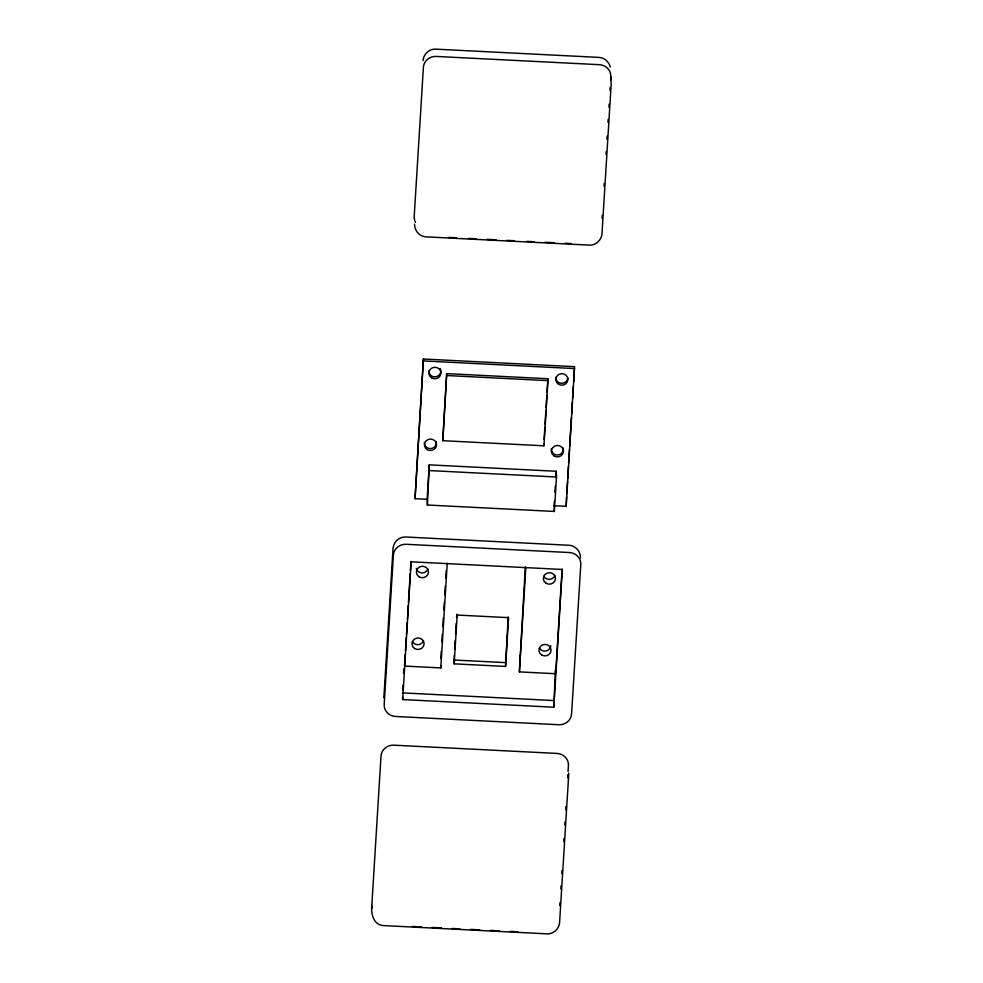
<?xml version="1.0" encoding="UTF-8"?>
<svg xmlns="http://www.w3.org/2000/svg" width="983" height="983" viewBox="0 0 983 983"><rect width="100%" height="100%" fill="white"/><g stroke="black" fill="none" stroke-linecap="round" stroke-linejoin="round"><path stroke-width="1.47" d="M383.861 697.697L393.04 548.477C393.47 542.051 399.221 536.558 405.77 537.013L568.997 545.27C575.485 545.491 580.732 551.549 580.449 557.951M568.801 773.154L559.61 922.386C559.192 928.812 553.441 934.305 546.892 933.85L383.665 925.593C373.393 925.224 370.788 913.539 371.832 905.269L381.011 756.038A12.115 11.489 -2.8 0 1 393.802 745.175L557.042 753.433A12.115 11.489 -2.8 0 1 568.42 765.524L568.051 771.606M402.539 689.869L402.809 685.36M403.558 673.343L403.829 668.833M405.279 653.953L404.529 666.081L440.802 667.924L447.24 563.259M405.463 650.918L406.298 637.267M406.483 634.232L407.232 622.092M407.417 619.069L408.264 605.417M408.449 602.382L410.218 573.556M410.402 570.521L410.968 561.416M554.363 501.219L554.08 505.717L566.171 506.319L574.563 366.671L423.415 359.016L415.035 498.676L427.126 499.29L427.408 505.016L554.363 511.443L556.489 477.001L556.206 471.275L429.252 464.848L427.126 499.29M402.674 699.564L411.152 561.809L562.288 569.464L553.822 707.207L402.674 699.564L402.551 696.886M415.035 498.676L423.415 359.016M427.408 505.016L429.252 464.848M446.7 373.614L442.792 440.691L543.943 445.803L547.949 380.642L547.85 378.738L446.7 373.614L442.792 440.691M440.851 658.598L441.318 651.016M441.871 641.911L442.338 634.33M442.805 626.736L443.37 617.643M443.837 610.062L444.304 602.468M444.771 594.887L445.324 585.782M445.791 578.201L446.257 570.619M454.171 663.832L457.169 615.051L508.555 617.643L505.557 666.437L454.171 663.832L454.269 655.44M454.637 649.345L455.203 640.191M455.571 634.096L456.235 623.431M456.604 617.324L456.8 614.277M505.557 666.437L508.186 616.882M525.315 567.056L519.393 671.893L555.665 673.736L562.104 569.071M519.393 671.893L525.831 567.24M544.127 439.352L544.865 427.224M545.061 424.189L545.897 410.55M546.081 407.527L546.831 395.399M547.015 392.377L547.85 378.738M554.916 492.237L555.284 486.253M555.923 475.772L556.206 471.275M553.822 707.207L555.334 670.455M566.552 496.759L566.171 506.319M566.736 493.699L567.498 481.461M567.683 478.389L568.432 466.151M568.629 463.091L569.476 449.317M569.661 446.257L571.455 417.173M571.639 414.113L572.389 401.863M572.585 398.803L573.335 386.565M573.617 381.969L574.367 369.731M559.806 905.613L559.991 902.566M560.838 888.865L561.023 885.818M561.772 873.629L561.957 870.594M563.738 841.657L563.923 838.61M564.77 824.909L564.955 821.862M565.704 809.685L565.889 806.638M567.67 777.7L567.855 774.653M602.087 218.386L602.272 215.351M604.053 186.414L604.238 183.366M606.019 154.442L606.204 151.394M606.953 139.205L607.138 136.158M607.986 122.457L608.17 119.41M608.919 107.233L609.116 104.186M609.952 90.485L610.136 87.438M610.615 79.82L610.799 76.772A12.115 11.489 -2.8 0 0 599.409 64.681L436.182 56.436A12.115 11.489 -2.8 0 0 423.39 67.299L414.199 216.53A12.115 11.489 -2.8 0 0 415.477 222.342M423.059 60.614C423.489 54.188 429.239 48.695 435.788 49.15L599.016 57.407C604.471 57.628 609.042 61.88 610.246 67.102M448.69 237.407L456.333 237.788M468.572 238.414L476.227 238.795M486.929 239.336L496.108 239.803M506.81 240.344L514.465 240.724M526.691 241.351L534.347 241.732M545.049 242.273L554.228 242.74M564.942 243.28L571.062 243.587M423.513 360.933L574.65 368.576M446.798 375.531L547.949 380.642M429.522 470.587L556.489 477.001M453.986 660.011L505.373 662.616M402.354 692.88L553.49 700.523M412.43 926.453L421.609 926.92M432.311 927.46L441.49 927.927M452.205 928.468L459.847 928.849M470.55 929.39L479.729 929.857M490.443 930.397L499.622 930.864M510.324 931.405L517.967 931.798M414.58 224.161C414.298 230.563 419.544 236.62 426.032 236.854L589.259 245.111C595.809 245.553 601.559 240.073 601.989 233.647L611.168 84.415L610.799 76.772M554.08 505.717L554.363 511.443M555.493 670.148L555.665 673.736M543.845 443.886L543.943 445.803M519.86 655.649L520.093 660.416M440.679 665.54L440.802 667.924M427.961 568.997A6.058 5.751 -2.8 0 1 416.276 568.407M423.55 640.744A6.058 5.751 -2.8 0 1 412.381 641.567M554.916 575.424A6.058 5.751 -2.8 0 1 543.759 576.247M550.799 645.696A6.058 5.751 -2.8 0 1 539.335 647.994M567.805 377.841A6.058 5.751 -2.8 0 1 561.404 383.272A6.058 5.751 -2.8 0 1 555.714 377.226M436.317 441.662A6.058 5.751 -2.8 0 1 430.824 448.592A6.058 5.751 -2.8 0 1 424.349 442.547M563.271 448.088A6.058 5.751 -2.8 0 1 557.791 455.006A6.058 5.751 -2.8 0 1 551.303 448.973M440.212 368.502A6.058 5.751 -2.8 0 1 436.022 376.735A6.058 5.751 -2.8 0 1 428.76 370.812M372.053 908.255A12.115 11.489 -2.8 0 1 371.832 905.269M393.372 555.162L384.193 704.381A12.115 11.489 -2.8 0 0 395.571 716.472L558.799 724.729A12.115 11.489 -2.8 0 0 571.602 713.867L580.781 564.635A12.115 11.489 -2.8 0 0 569.39 552.544L406.163 544.287A12.115 11.489 -2.8 0 0 393.372 555.162M419.114 576.812A6.058 5.751 -2.8 0 0 428.49 572.303A6.058 5.751 -2.8 0 0 419.729 566.872A6.058 5.751 -2.8 0 0 419.114 576.812M414.703 648.559A6.058 5.751 -2.8 0 0 424.078 644.049A6.058 5.751 -2.8 0 0 415.317 638.618A6.058 5.751 -2.8 0 0 414.703 648.559M546.069 583.238A6.058 5.751 -2.8 0 0 555.444 578.717A6.058 5.751 -2.8 0 0 546.683 573.298A6.058 5.751 -2.8 0 0 546.069 583.238M541.658 654.973A6.058 5.751 -2.8 0 0 551.033 650.463A6.058 5.751 -2.8 0 0 542.272 645.032A6.058 5.751 -2.8 0 0 541.658 654.973M431.574 377.841A6.058 5.751 -2.8 0 0 440.949 373.331A6.058 5.751 -2.8 0 0 432.176 367.9A6.058 5.751 -2.8 0 0 431.574 377.841M558.528 384.255A6.058 5.751 -2.8 0 0 567.904 379.745A6.058 5.751 -2.8 0 0 559.143 374.314A6.058 5.751 -2.8 0 0 558.528 384.255M554.117 456.001A6.058 5.751 -2.8 0 0 563.48 451.492A6.058 5.751 -2.8 0 0 554.719 446.061A6.058 5.751 -2.8 0 0 554.117 456.001M427.15 449.587A6.058 5.751 -2.8 0 0 436.526 445.066A6.058 5.751 -2.8 0 0 427.765 439.647A6.058 5.751 -2.8 0 0 427.15 449.587"/></g></svg>
